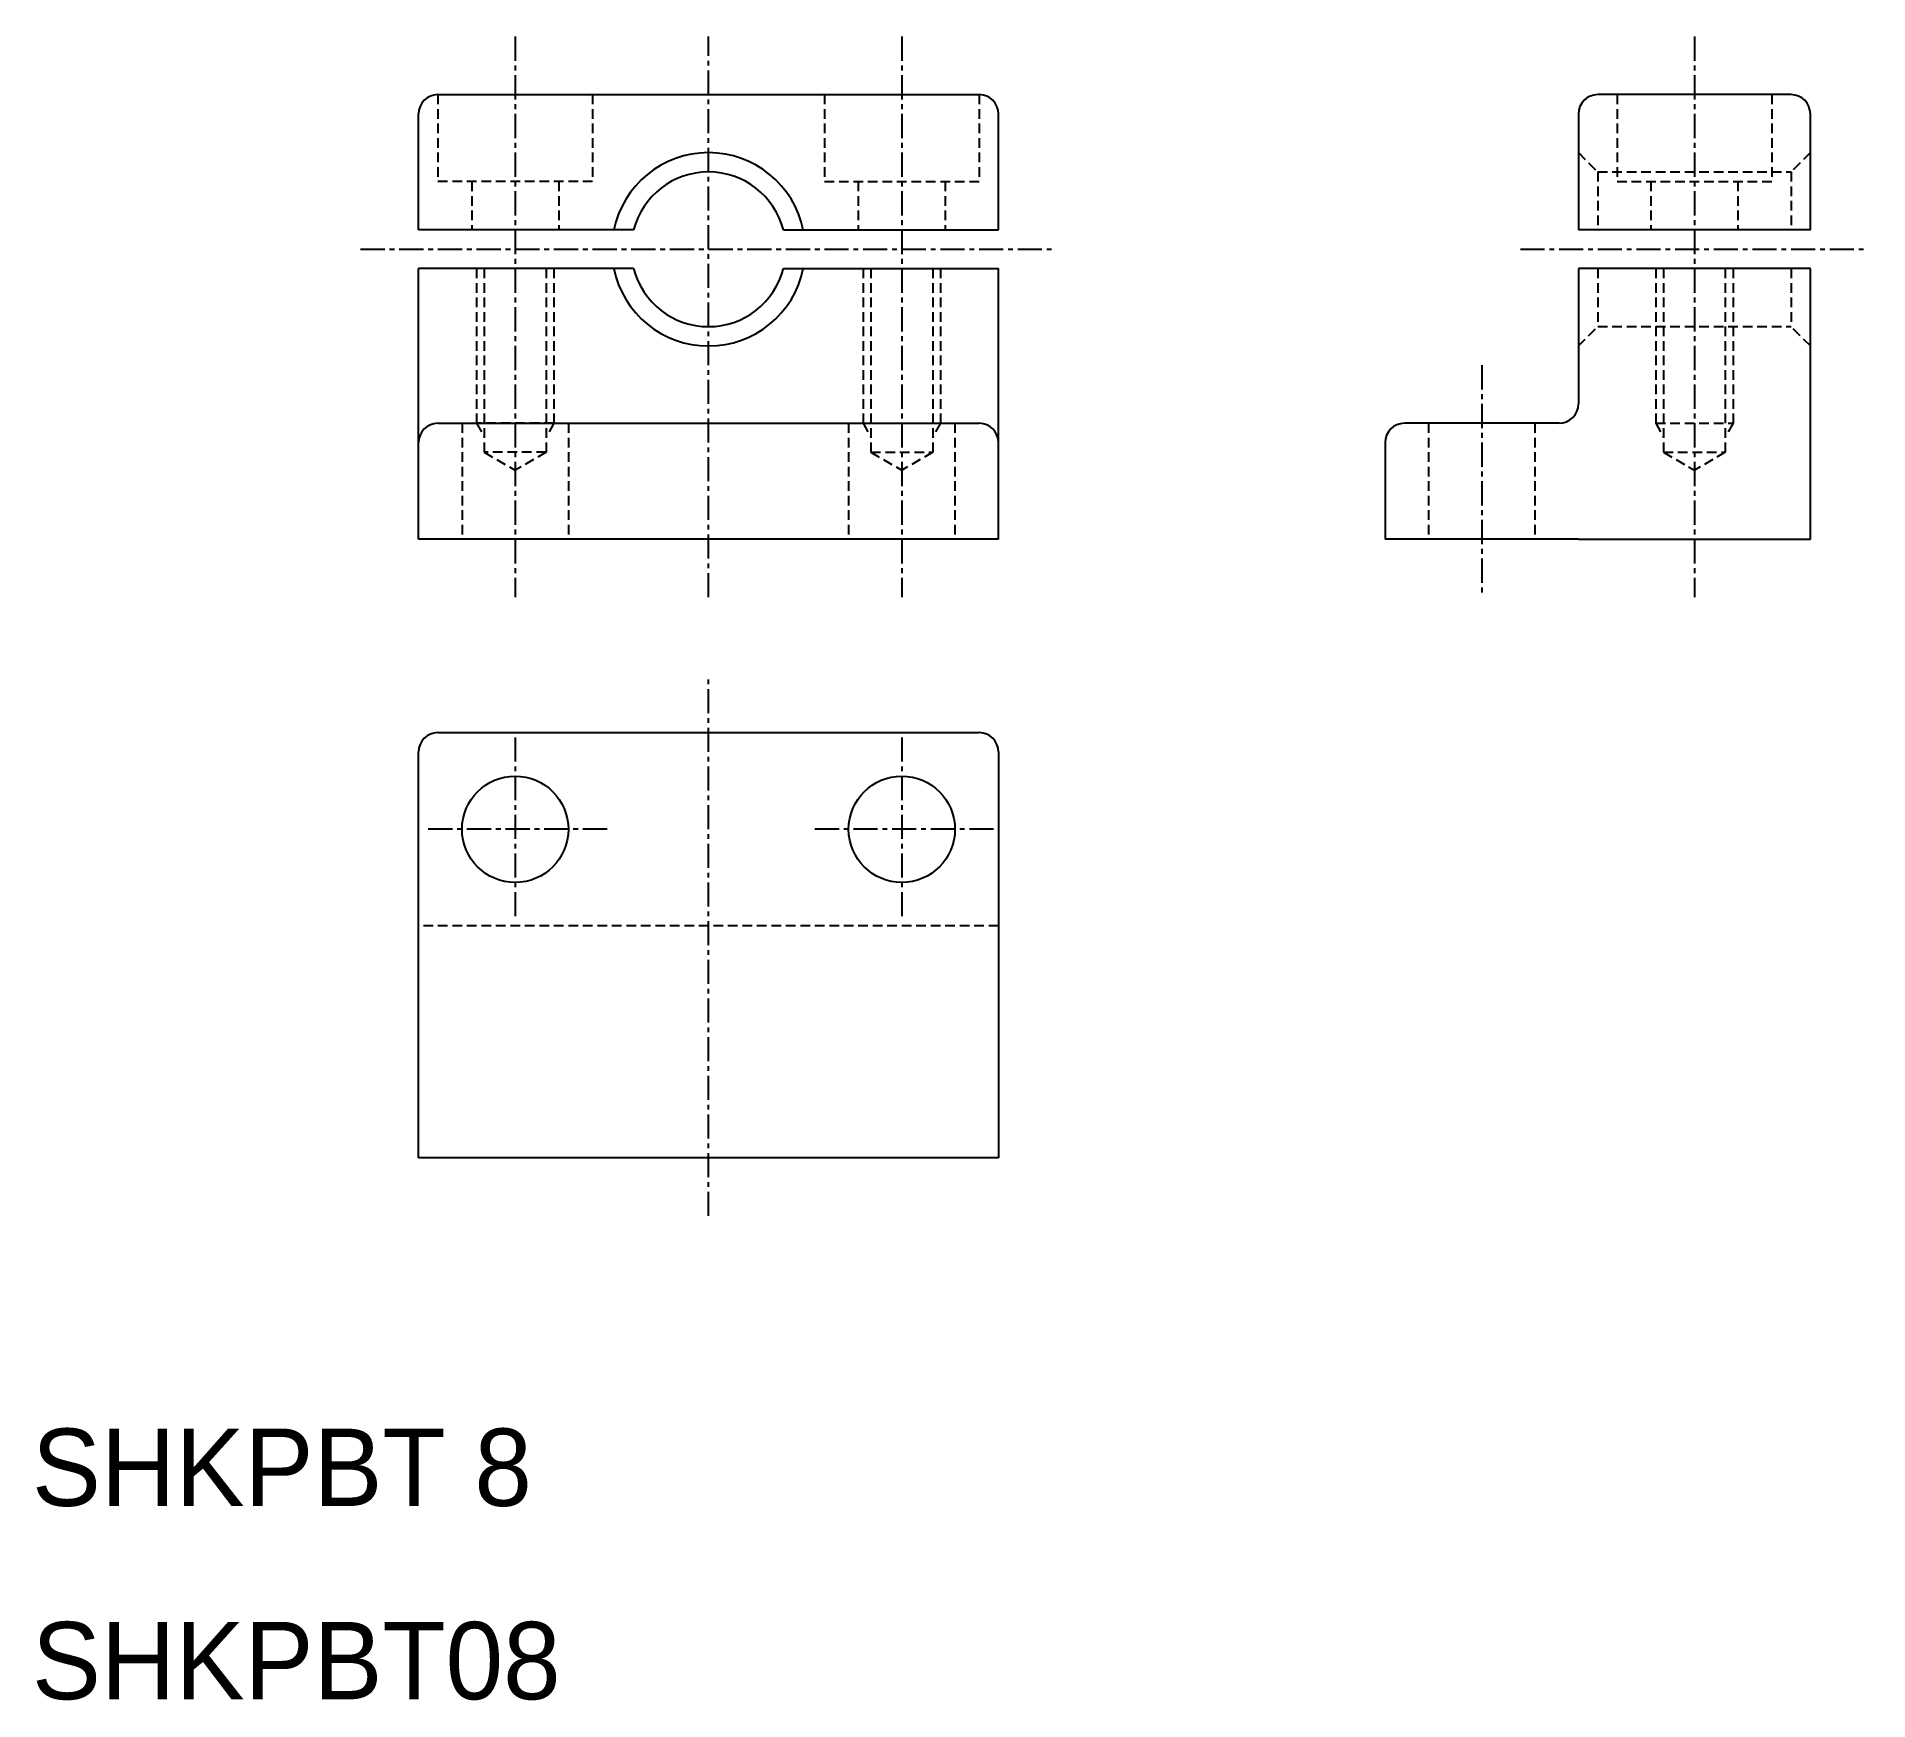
# Model space of a CAD drawing. Extents: x 10.2 to 105, y 9.9 to 96.
import ezdxf

# ---------------------------------------------------------------- set-up
doc = ezdxf.new("R2010")
doc.units = 0
doc.linetypes.add('CENTER', pattern=[2, 1.25, -0.25, 0.25, -0.25])
doc.linetypes.add('DASHED', pattern=[0.75, 0.5, -0.25])
doc.layers.get('0').update_dxf_attribs({"linetype": 'CONTINUOUS'})
doc.layers.add('CENTER', color=1, linetype='CENTER')

msp = doc.modelspace()

# ---------------------------------------------------------------- linework, layer by layer
at = {"color": 7, "linetype": 'CONTINUOUS'}
for p, q in [((31, 93), (45, 93)), ((45, 93), (59, 93)), ((101, 93), (91, 93)), ((30, 86), (30, 92)), ((60, 86), (60, 92)), ((90, 92), (90, 86)), ((102, 86), (102, 92)), ((41.127, 86), (30, 86)), ((48.873, 86), (60, 86)), ((102, 86), (90, 86)), ((30, 70), (30, 84)), ((41.127, 84), (30, 84)), ((48.873, 84), (60, 84)), ((60, 70), (60, 84)), ((102, 84), (90, 84)), ((90, 84), (90, 77)), ((102, 70), (102, 84)), ((31, 76), (59, 76)), ((89, 76), (81, 76)), ((80, 75), (80, 70)), ((60, 70), (30, 70)), ((90, 70), (80, 70)), ((90, 70), (102, 70)), ((31, 60), (59, 60)), ((30, 38), (30, 59)), ((60, 59), (60, 38)), ((60, 38), (30, 38))]:
    msp.add_line(p, q, dxfattribs=at)
at = {"color": 3, "linetype": 'DASHED'}
for p, q in [((31, 93), (31, 88.5)), ((39, 93), (39, 88.5)), ((51, 93), (51, 88.5)), ((59, 93), (59, 88.5)), ((92, 93), (92, 88.5)), ((100, 93), (100, 88.5)), ((90, 90), (91, 89)), ((102, 90), (101, 89)), ((39, 88.5), (31, 88.5)), ((32.75, 88.5), (32.75, 86)), ((37.25, 88.5), (37.25, 86)), ((51, 88.5), (59, 88.5)), ((52.75, 88.5), (52.75, 86)), ((57.25, 88.5), (57.25, 86)), ((91, 89), (101, 89)), ((91, 89), (91, 86)), ((92, 88.5), (100, 88.5)), ((93.75, 88.5), (93.75, 86)), ((98.25, 88.5), (98.25, 86)), ((101, 89), (101, 86)), ((33, 84), (33, 76)), ((33.4, 84), (33.4, 74.5)), ((36.6, 84), (36.6, 74.5)), ((37, 84), (37, 76)), ((53, 84), (53, 76)), ((53.4, 84), (53.4, 74.5)), ((56.6, 84), (56.6, 74.5)), ((57, 84), (57, 76)), ((91, 84), (91, 81)), ((94, 84), (94, 76)), ((94.4, 84), (94.4, 74.5)), ((97.6, 84), (97.6, 74.5)), ((98, 84), (98, 76)), ((101, 84), (101, 81)), ((90, 80), (91, 81)), ((91, 81), (101, 81)), ((102, 80), (101, 81)), ((32.25, 76), (32.25, 70)), ((33, 76), (33.4, 75.307)), ((37, 76), (33, 76)), ((37, 76), (36.6, 75.307)), ((37.75, 76), (37.75, 70)), ((52.25, 76), (52.25, 70)), ((53, 76), (53.4, 75.307)), ((53, 76), (57, 76)), ((57, 76), (56.6, 75.307)), ((57.75, 76), (57.75, 70)), ((82.25, 76), (82.25, 70)), ((87.75, 76), (87.75, 70)), ((94, 76), (94.4, 75.307)), ((94, 76), (98, 76)), ((98, 76), (97.6, 75.307)), ((36.6, 74.5), (33.4, 74.5)), ((33.4, 74.5), (35, 73.576)), ((36.6, 74.5), (35, 73.576)), ((53.4, 74.5), (56.6, 74.5)), ((53.4, 74.5), (55, 73.576)), ((56.6, 74.5), (55, 73.576)), ((94.4, 74.5), (97.6, 74.5)), ((94.4, 74.5), (96, 73.576)), ((97.6, 74.5), (96, 73.576)), ((60, 50), (30, 50))]:
    msp.add_line(p, q, dxfattribs=at)
at = {"color": 7, "linetype": 'CONTINUOUS'}
for centre in [(35, 55), (55, 55)]:
    msp.add_circle(centre, 2.75, dxfattribs=at)
for centre, radius, start, end in [((31, 92), 1, 90, 180), ((59, 92), 1, 0, 90), ((91, 92), 1, 90, 180), ((101, 92), 1, 0, 90), ((45, 85), 5, 11.53696, 168.46304), ((45, 85), 4, 14.47751, 165.52249), ((45, 85), 5, 191.53696, 348.46304), ((45, 85), 4, 194.47751, 345.52249), ((89, 77), 1, 270, 0), ((31, 75), 1, 90, 180), ((59, 75), 1, 0, 90), ((81, 75), 1, 90, 180), ((31, 59), 1, 90, 180), ((59, 59), 1, 0, 90)]:
    msp.add_arc(centre, radius, start, end, dxfattribs=at)
at = {"layer": 'CENTER', "color": 1, "linetype": 'CENTER'}
for p, q in [((35, 96), (35, 67)), ((45, 67), (45, 96)), ((55, 96), (55, 67)), ((96, 96), (96, 67)), ((27, 85), (63, 85)), ((87, 85), (105, 85)), ((85, 79), (85, 67)), ((45, 35), (45, 63)), ((35, 59.75), (35, 50.25)), ((55, 59.75), (55, 50.25)), ((39.75, 55), (30.25, 55)), ((59.75, 55), (50.25, 55))]:
    msp.add_line(p, q, dxfattribs=at)

# ---------------------------------------------------------------- texts
at = {"color": 7, "linetype": 'CONTINUOUS'}
for s, p in [('SHKPBT 8', (10, 20)), ('SHKPBT08', (10, 10))]:
    msp.add_text(s, height=4, dxfattribs=at).set_placement(p)

doc.saveas('drawing.dxf')
